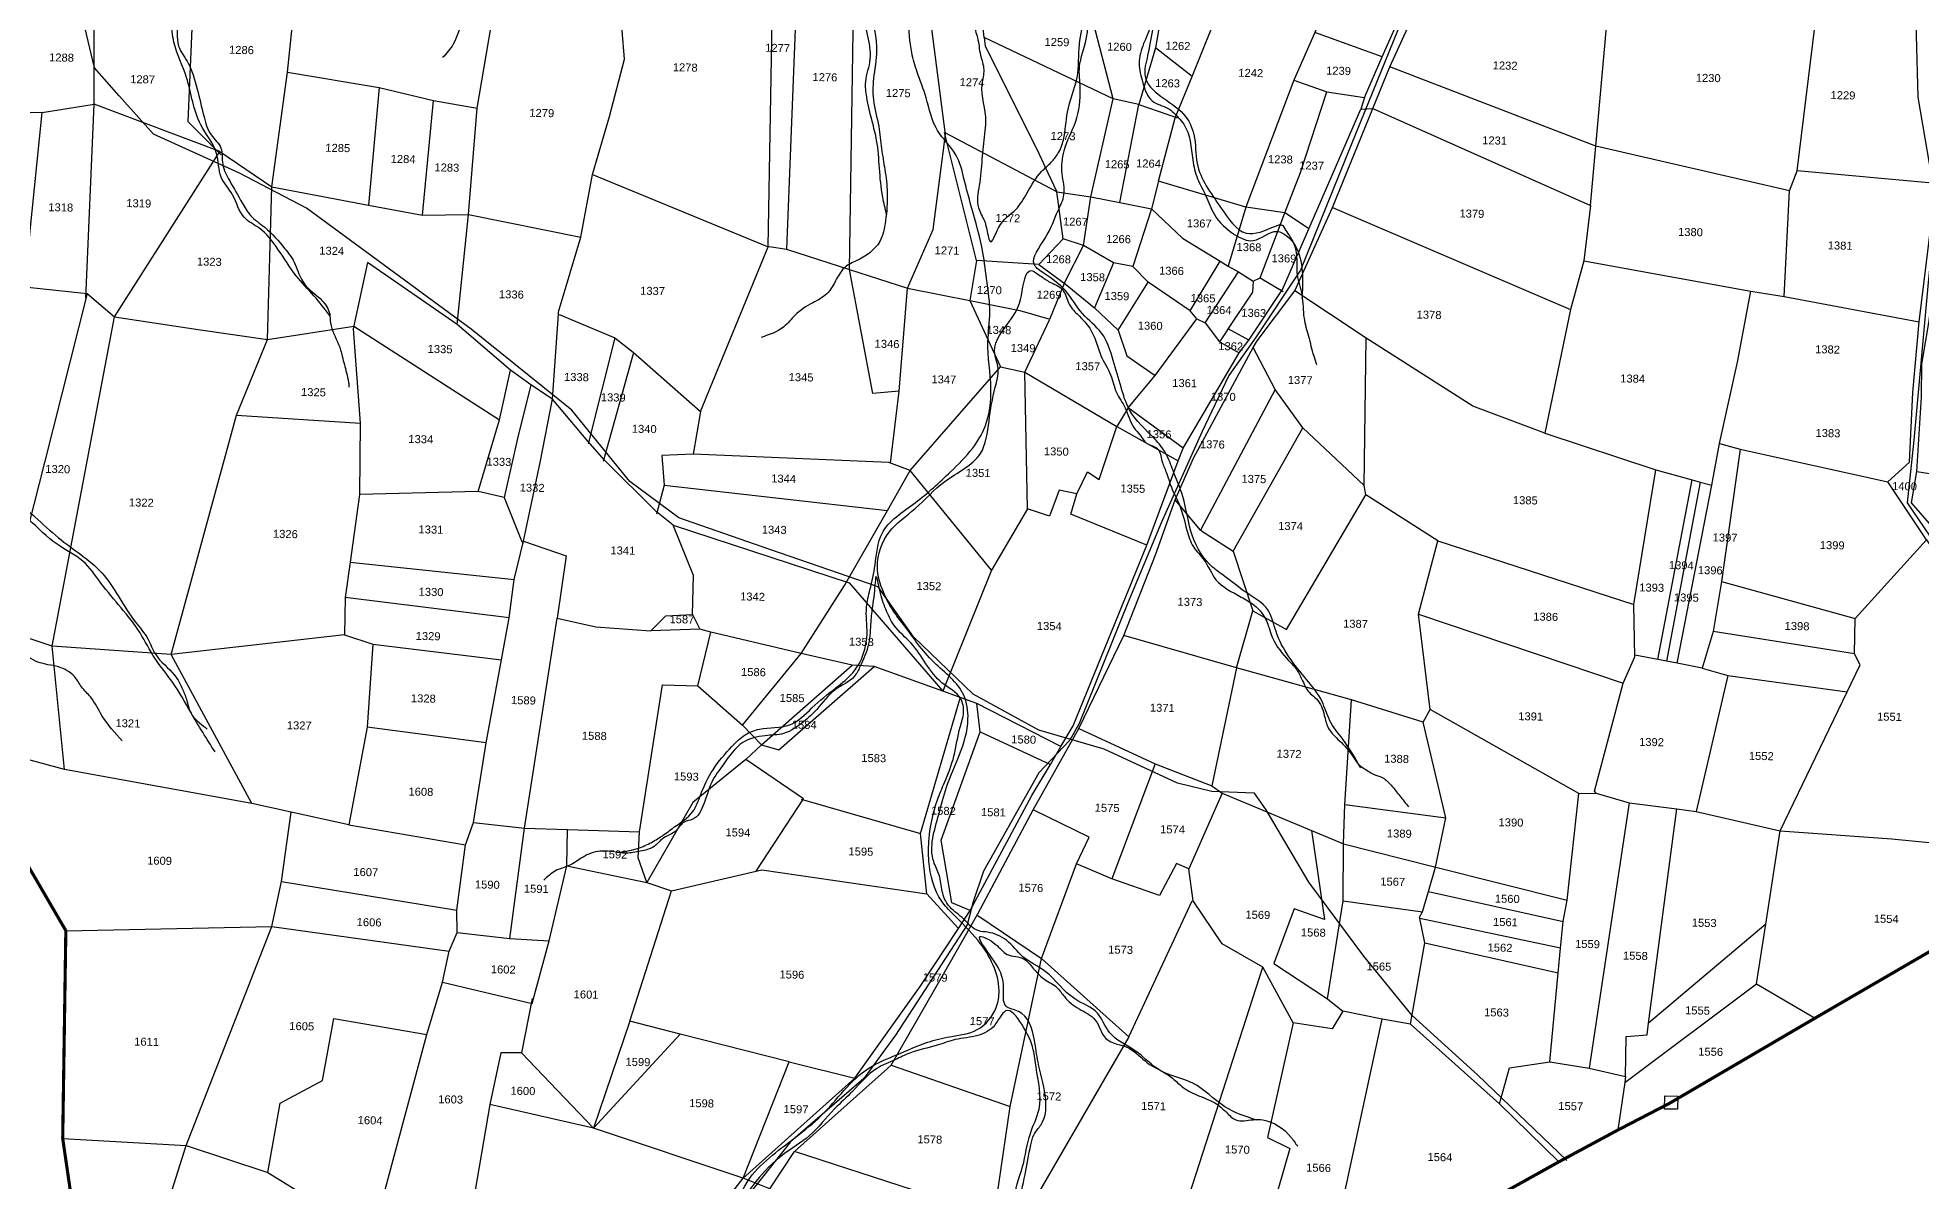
# Model space of a CAD drawing. Header units: inches. Extents: x 180371 to 213934, y 1621195 to 1632901.
# Drawn here: x 182397 to 185403, y 1622969 to 1624795 of the extents above; entities that cross this region are included whole.
import ezdxf
from ezdxf.enums import TextEntityAlignment as Align

# ---------------------------------------------------------------- set-up
doc = ezdxf.new("R2010")
doc.units = ezdxf.units.IN
doc.header["$MEASUREMENT"] = 0
for name, color, linetype in [('DIMENSION', 7, 'Continuous'), ('PLOTS', 7, 'Continuous'), ('ROAD', 1, 'Continuous'), ('STREAM', 4, 'Continuous'), ('VILLAGE BOUNDARY', 5, 'Continuous'), ('VILLAGE BOUNDRY STONES', 1, 'Continuous')]:
    doc.layers.add(name, color=color, linetype=linetype)
doc.styles.get("Standard").update_dxf_attribs({"font": 'arial.ttf'})

msp = doc.modelspace()

# ---------------------------------------------------------------- linework, layer by layer
at = {"layer": 'PLOTS'}
for points in [[(184514.5, 1624699), (184542.3, 1624764.1), (184577, 1624841.7), (184622.2, 1624968.4), (184637.4, 1625001), (184747.9, 1625150.6), (184844.6, 1625563.6)], [(183084.1, 1624512.5), (183098.4, 1624682), (183136.2, 1624904.1), (183160.8, 1625108), (183045.7, 1625368.4), (183021.5, 1625423.3), (182883.9, 1625407), (182680.3, 1625389), (182602.7, 1625369.4)], [(184747.9, 1625150.6), (184610.6, 1625176.6), (184392.4, 1625213.6), (184366.9, 1625217.9), (184347.9, 1625226.6), (184296.1, 1625238.2), (184241.5, 1625250.4), (184231.8, 1625186.8), (184226.8, 1625087.2), (184225.4, 1625060.4), (184223.6, 1625025.5), (184222.9, 1625010.4), (184216, 1624979.6), (184203.5, 1624908.5), (184198.6, 1624880.5), (184192.5, 1624846), (184180.6, 1624778.1), (184154.2, 1624687.7), (184113.2, 1624696.8), (183907.4, 1624794.8), (183904, 1624824.6), (183948.5, 1625156.3), (183952.9, 1625234.5), (184072.3, 1625217)], [(184883.8, 1623588.7), (184881.4, 1623591.6), (184927, 1623764), (184945.7, 1623806.1), (184944, 1623890), (184979.2, 1624104.7), (185037.3, 1624088.7), (185049.9, 1624085.2), (185068.6, 1624080.1), (185080.8, 1624146.8), (185109.4, 1624276.8), (185131, 1624390), (185183.9, 1624381.4), (185192.6, 1624549.9), (185204.8, 1624581.8), (185244.2, 1624903.4), (185161.9, 1624918.6), (185184.7, 1625097.8), (185215, 1625096.3), (185365, 1625088.8)], [(183227.9, 1624353.1), (183318.1, 1624315.3), (183347, 1624292.6), (183454.7, 1624197.9), (183562.8, 1624460.4), (183573.6, 1625093.2)], [(183616.6, 1625092), (183592.1, 1624456.9)], [(183692.2, 1624424.7), (183702.5, 1625081.8)], [(183757.9, 1624115.3), (183771.7, 1624230.4), (183785, 1624394.8), (183825.9, 1624488.4), (183845.6, 1624639.9), (183802.1, 1624977.8)], [(184185.7, 1624565.4), (184212.4, 1624666.3), (184239.1, 1624732.5), (184270, 1624808.9), (184307.5, 1624931.7), (184319.5, 1624970.9), (184216, 1624979.6)], [(184508.1, 1624990.8), (184503.3, 1624964.7), (184499.3, 1624943.3), (184486.2, 1624923.4), (184468.9, 1624873.9), (184435.3, 1624802.7), (184401.7, 1624726.8), (184324.8, 1624523.7), (184296.9, 1624429.8)], [(182763.3, 1624312.5), (182770.3, 1624556.4), (182795.2, 1624739.4), (182817.8, 1624953.9)], [(183282, 1624576.2), (183562.8, 1624460.4), (183564.8, 1624461.3), (183592.1, 1624456.9), (183692.2, 1624424.7), (183785, 1624394.8), (183884.7, 1624374.9), (183964, 1624359), (184012.2, 1624345.4), (184036.5, 1624405.2), (184066.1, 1624463), (184077.8, 1624540.7), (184113.2, 1624696.8), (184063.5, 1624887.9)], [(182473.8, 1624378.6), (182486.9, 1624688.4), (182486.9, 1624821.2), (182393.1, 1624850.6), (182350.7, 1624877.2), (182224.8, 1624831.2), (182208.4, 1624831.3), (182193.2, 1624831.5), (182176.9, 1624831.3), (182174.9, 1624818)], [(183565.2, 1622957.2), (183604.8, 1623016.4), (183753, 1623149.1), (183758.9, 1623154.4), (183842.9, 1623300.9), (183897.4, 1623395.9), (183985.6, 1623562.1), (184058.4, 1623691.8), (184130.4, 1623840.2), (184180.9, 1623968.8), (184212.4, 1624056.6), (184241.3, 1624123.2), (184336.9, 1624299.8), (184342.8, 1624310.7), (184403.3, 1624390.6), (184463.2, 1624523.4), (184527.8, 1624681.7), (184554.7, 1624747.8), (184615.2, 1624880.8)], [(182946.6, 1622938.1), (183017.9, 1623203.2), (183043, 1623286.9), (183053.3, 1623336.3), (183066, 1623366), (183065.7, 1623401.6), (183079.3, 1623505.9), (183092.1, 1623541.8), (183112.3, 1623669), (183136.9, 1623801.2), (183149.4, 1623868.4), (183157, 1623929.4), (183171.9, 1623990.8), (183198.5, 1624116.3), (183218.2, 1624217.7), (183227.9, 1624353.1), (183228.2, 1624357.1), (183263.5, 1624475.9), (183282, 1624576.2), (183309.4, 1624668.7), (183333.1, 1624760.4), (183325.8, 1624851.8)], [(182642.9, 1624809.3), (182636.6, 1624660.9), (182689.6, 1624607.6)], [(183907.4, 1624794.8), (183908.9, 1624780.8), (183991.8, 1624615.5), (184009, 1624578.6), (184023.2, 1624548.6), (184077.8, 1624540.7), (184123.6, 1624531.4), (184174.4, 1624521.2), (184224, 1624474.5), (184284.2, 1624437.6), (184296.9, 1624429.8), (184313.4, 1624420.5), (184336.6, 1624405.6), (184347.9, 1624411.1), (184387.4, 1624514.8), (184412, 1624579.4), (184454.2, 1624708.3), (184514.5, 1624699), (184508.3, 1624680.3), (184527.8, 1624681.7), (184874.8, 1624526.7), (184883.3, 1624621.1), (184900.4, 1624811.2)], [(184542.3, 1624764.1), (184435.3, 1624802.7)], [(184239.1, 1624732.5), (184180.6, 1624778.1)], [(182795.2, 1624739.4), (182941.9, 1624715.2), (183028.5, 1624694), (183098.4, 1624682)], [(185192.6, 1624549.9), (184883.3, 1624621.1), (184554.7, 1624747.8)], [(182941.9, 1624715.2), (182924.6, 1624527.3)], [(184401.7, 1624726.8), (184454.2, 1624708.3)], [(182375.9, 1624396.8), (182404.1, 1624674.9), (182362.2, 1624674.4)], [(182404.1, 1624674.9), (182486.9, 1624688.4)], [(182419.9, 1623823.1), (182519.6, 1624349.1), (182687.7, 1624612.9), (182486.9, 1624688.4)], [(183010.8, 1624511), (183028.5, 1624694)], [(183701, 1623133.9), (183805.1, 1623280), (183866.1, 1623372.6), (183884.9, 1623401.2), (183983.6, 1623585), (184013, 1623634.6), (184029.9, 1623663.1), (184049.6, 1623696.2), (184167, 1623984.4), (184217.2, 1624118.8), (184224.9, 1624139.4), (184314.2, 1624291.5), (184329.9, 1624311.5), (184383.6, 1624392.8), (184508.3, 1624680.3)], [(184123.6, 1624531.4), (184154.2, 1624687.7), (184215.8, 1624666.8)], [(184137, 1624203.8), (184180.2, 1624255.1), (184246.9, 1624345.6), (184236, 1624358.4), (184169.3, 1624404.4), (184144.4, 1624429.3), (184114, 1624435), (184066.1, 1624463), (184033.3, 1624473.4), (184023.2, 1624548.6), (183844.2, 1624643)], [(184033.3, 1624473.4), (183994.5, 1624432.7), (183895.2, 1624438.7), (183844.2, 1624643)], [(182687.7, 1624612.9), (182770.3, 1624556.4), (182924.6, 1624527.3), (183010.8, 1624511), (183084.1, 1624512.5), (183263.5, 1624475.9)], [(184425, 1624489.9), (184387.4, 1624514.8), (184324.8, 1624523.7), (184185.7, 1624565.4), (184174.4, 1624521.2)], [(185387.5, 1624051.9), (185395.6, 1624101.8), (185403.5, 1624221.2), (185403.8, 1624273.1), (185415.3, 1624342.5), (185424.4, 1624416.1), (185433.3, 1624561.2), (185426.9, 1624561.8), (185204.8, 1624582.2)], [(185411.1, 1623993), (185349.6, 1624085.6), (185384.2, 1624117), (185389.5, 1624228.4), (185399.5, 1624341.1), (185426.9, 1624561.8)], [(184874.8, 1624526.7), (184864.2, 1624438.5), (184843.2, 1624360.8), (184802.3, 1624163.3), (184687.2, 1624206.4), (184517, 1624315), (184403.3, 1624390.6)], [(183066, 1624336.8), (183084.1, 1624512.5)], [(184174.4, 1624521.2), (184144.4, 1624429.3)], [(184463.2, 1624523.4), (184843.2, 1624360.8)], [(182375.9, 1624396.8), (182475.7, 1624386.3), (182519.6, 1624349.1), (182653.1, 1624328.8), (182763.3, 1624312.5), (182901.2, 1624334.1), (183134, 1624184.5), (183151.1, 1624263.8), (183066, 1624336.8), (182923.2, 1624435.8), (182900.3, 1624329.5), (182911.3, 1624179.2), (182910.5, 1624065.2), (182895.5, 1623957.2), (182887.7, 1623900.8), (182886.4, 1623841.1), (182609.6, 1623810.2), (182419.9, 1623823.1), (182345.1, 1623848.3), (182285.7, 1623876.1), (182257.4, 1623886.6), (181991.6, 1623993.3)], [(183895.2, 1624438.7), (183884.7, 1624374.9), (183933.2, 1624269.1)], [(184114, 1624435), (184083.2, 1624363.4)], [(184236, 1624358.4), (184284.2, 1624437.6)], [(184864.2, 1624438.5), (185131, 1624390)], [(183771.7, 1624230.4), (183729.5, 1624226.7), (183692.2, 1624424.7)], [(183994.5, 1624432.7), (184036.5, 1624401.6), (184083.2, 1624363.4), (184121.1, 1624327.8), (184134.9, 1624286.4), (184180.2, 1624255.1)], [(184121.1, 1624327.8), (184169.3, 1624404.4)], [(184260.1, 1624339.1), (184313.4, 1624420.5)], [(184336.6, 1624405.6), (184335.7, 1624388.2), (184295.9, 1624328.5)], [(184347.9, 1624411.1), (184384.3, 1624389.5)], [(182475.7, 1624386.3), (182407.5, 1624116.5), (182340.3, 1623850.5)], [(185183.9, 1624381.4), (185399.5, 1624341.1)], [(183976.5, 1624042.4), (183972, 1624260.5), (184011.7, 1624344.1)], [(184246.9, 1624345.6), (184260.1, 1624339.1), (184282.9, 1624308.9), (184314.2, 1624291.5)], [(183318.1, 1624315.3), (183275.5, 1624146)], [(184329.9, 1624311.5), (184296.6, 1624329.5), (184282.9, 1624308.9)], [(184600.5, 1623874.2), (184631.4, 1623991.6), (184516.4, 1624064.9), (184513.9, 1624079.8), (184517, 1624315)], [(182738.8, 1623572.1), (182609.6, 1623810.2), (182714.1, 1624191.8), (182763.3, 1624312.5)], [(183299.8, 1624118.5), (183347.6, 1624290.4)], [(184513.9, 1624079.8), (184415.9, 1624171.5), (184371.9, 1624232.9), (184336.9, 1624299.8)], [(183441.8, 1623873.7), (183443.2, 1623936), (183411.2, 1624016.6), (183384.4, 1624037.6), (183302, 1624119.8), (183274.8, 1624150.2), (183218.2, 1624217.7), (183183.9, 1624240.2), (183151.1, 1624263.8)], [(183521.4, 1623697.1), (183615.4, 1623811.4), (183684.6, 1623919.9), (183752.9, 1624039.9), (183789.3, 1624103.7), (183933.2, 1624269.1), (183972, 1624260.5), (184119, 1624173.7), (184217.2, 1624118.8)], [(183183.9, 1624240.2), (183162.3, 1624154.9), (183141.3, 1624060.8), (183100, 1624069.9), (182910.5, 1624065.2)], [(184371.9, 1624232.9), (184252.4, 1624008.5), (184212.4, 1624056.6)], [(183454.7, 1624197.9), (183443, 1624129.5), (183392.7, 1624127.6), (183396.4, 1624080.1), (183384.5, 1624034.1)], [(184224.9, 1624139.4), (184137, 1624203.8), (184119, 1624173.7)], [(182714.1, 1624191.8), (182911.3, 1624179.2)], [(183100, 1624069.9), (183134, 1624184.5)], [(184055.2, 1624066.2), (184072.1, 1624101.3), (184090.7, 1624089.3), (184119, 1624173.7)], [(184304.7, 1623975), (184415.9, 1624171.5)], [(184802.3, 1624163.3), (184979.2, 1624104.7)], [(185114, 1624137.9), (185083.9, 1623926.3), (185071, 1623846.5), (185053.2, 1623788), (185013.4, 1623795.9), (184996.4, 1623799.2), (184982.4, 1623801.9), (184945.6, 1623809.1)], [(185080.8, 1624146.8), (185114, 1624137.9), (185349.6, 1624085.6)], [(183789.3, 1624103.7), (183755, 1624116.3), (183443, 1624129.5)], [(183919.2, 1623944.6), (183789.3, 1624103.7)], [(183396.4, 1624080.1), (183752.9, 1624039.9)], [(184982.4, 1623801.9), (185037.3, 1624088.7)], [(185049.9, 1624085.2), (184996.4, 1623799.2)], [(185013.4, 1623795.9), (185068.6, 1624080.1)], [(185395.6, 1624101.8), (185890.6, 1624024.2), (185934.1, 1624024.2)], [(183141.3, 1624060.8), (183168.1, 1623994.1)], [(184167, 1623984.4), (184045.9, 1624034), (184055.2, 1624066.2), (184026.9, 1624072.2), (184011.5, 1624030.7), (183976.5, 1624042.4), (183919.2, 1623944.6), (183841.2, 1623751.3)], [(184310.2, 1623788.4), (184336.3, 1623879.9), (184389.8, 1623849.8), (184516.4, 1624064.9)], [(185988.8, 1623730.6), (185932.8, 1623735.6), (185863.7, 1623741.7), (185434.3, 1623754.7), (185433.1, 1623860.7), (185432.5, 1623916.8), (185422.5, 1623975.8), (185430.2, 1624002.4), (185387.5, 1624051.9)], [(183411.2, 1624016.6), (183691.9, 1623924.4), (183841.2, 1623751.3)], [(183168.1, 1623994.1), (183171, 1623987)], [(183171.9, 1623990.8), (183240.1, 1623967.4), (183226.1, 1623867.8), (183287.6, 1623854.1), (183375.1, 1623847.5)], [(184252.4, 1624008.5), (184304.7, 1623975), (184336.3, 1623879.9)], [(184631.4, 1623991.6), (184944, 1623890)], [(185140, 1623284.2), (185154.6, 1623379.7), (185177.6, 1623528.3), (185284.5, 1623750.1), (185305.3, 1623793.3), (185296.5, 1623811), (185297.6, 1623867.5), (185411.1, 1623993), (185422.5, 1623975.8), (185871.2, 1623931.7), (185880.8, 1623948.2), (185976, 1623908), (186058, 1623910.2), (186063.6, 1623820.8), (186182, 1623817.1)], [(182895.5, 1623957.2), (183157, 1623929.4)], [(185083.9, 1623926.3), (185297.6, 1623867.5)], [(183149.4, 1623868.4), (182887.7, 1623900.8)], [(183092.1, 1623541.8), (183173.8, 1623532.7), (183242.6, 1623530.4), (183357.5, 1623526.7), (183394, 1623761.7), (183450.6, 1623760), (183470.9, 1623845.8), (183453.7, 1623850.4), (183375.1, 1623847.5), (183399.1, 1623871.7), (183441.8, 1623873.7), (183453.7, 1623850.4)], [(183150.2, 1623356.6), (183173.8, 1623532.7), (183226.1, 1623867.8)], [(184627.8, 1623470.7), (184644.2, 1623549), (184607.8, 1623702.1), (184619, 1623722.2), (184600.5, 1623874.2)], [(184600.5, 1623874.2), (184927, 1623764)], [(182886.4, 1623841.1), (182931.8, 1623826.5), (182922.4, 1623694.2), (182893.2, 1623538.2), (182801.4, 1623558.1)], [(184029.9, 1623663.1), (183895.6, 1623731.6), (183841.2, 1623751.3), (183731.9, 1623790.9), (183696.8, 1623793), (183615.4, 1623811.4), (183470.9, 1623845.8)], [(184607.8, 1623702.1), (184493.7, 1623737.4), (184310.2, 1623788.4), (184130.4, 1623840.2)], [(185296.5, 1623811), (185071, 1623846.5)], [(182439.5, 1623626.6), (182419.9, 1623823.1)], [(182931.8, 1623826.5), (183136.9, 1623801.2)], [(183450.6, 1623760), (183521.4, 1623697.1), (183552.2, 1623665.8), (183579.6, 1623657.5), (183731.9, 1623790.9)], [(183543.4, 1623464.2), (183619, 1623579.3), (183526.9, 1623642.1), (183552.2, 1623665.8), (183696.8, 1623793)], [(184310.2, 1623788.4), (184270.7, 1623600.5)], [(185094.3, 1623776.3), (185043.5, 1623559.5)], [(185053.2, 1623788), (185094.3, 1623776.3), (185284.5, 1623750.1)], [(183815.7, 1623427.9), (183805.7, 1623524.1), (183869, 1623740)], [(183884.9, 1623401.2), (183855.8, 1623413.6), (183838.5, 1623513.7), (183901, 1623686.6), (183895.6, 1623731.6)], [(184480.7, 1623507.7), (184482.8, 1623570.7), (184493.7, 1623737.4)], [(184856.3, 1623587.8), (184619, 1623722.2)], [(182630.7, 1622521.6), (182669.4, 1622570.6), (182738.5, 1622668.3), (182742.4, 1622768.1), (182568.7, 1622820.1), (182579.8, 1622855.9), (182633.8, 1623026), (182770.4, 1623376), (182785.9, 1623447.4), (182801.4, 1623558.1), (182738.8, 1623572.1), (182439.5, 1623626.6), (182207.5, 1623689.3)], [(183112.3, 1623669), (182922.4, 1623694.2)], [(183901, 1623686.6), (184013, 1623634.6)], [(184058.4, 1623691.8), (184180.4, 1623635.2), (184270.7, 1623600.5), (184287.2, 1623588.4), (184429.5, 1623529), (184480.7, 1623507.7), (184626.1, 1623471.1), (184838, 1623417.7), (184856.3, 1623587.8), (184883.8, 1623588.7), (184936.6, 1623573.4), (185012.6, 1623563.6), (185043.5, 1623559.5), (185177.6, 1623528.3), (185356.2, 1623515.5), (185496.5, 1623501.9), (185531, 1623402.4)], [(183526.9, 1623642.1), (183442.3, 1623573.9), (183369.1, 1623446.2), (183408.2, 1623432.7)], [(184180.4, 1623635.2), (184111.2, 1623452.1)], [(183615.2, 1623579.1), (183805.7, 1623524.1)], [(184824.7, 1623000.2), (184729.8, 1623092.7), (184587.9, 1623219.8), (184542.3, 1623227.6), (184480, 1623240.8), (184462.7, 1623212.4), (184400.3, 1623222), (184352.2, 1623310.7), (184287.2, 1623348.2), (184240.7, 1623416.9), (184234.2, 1623467.8), (184214.3, 1623476.4), (184187.3, 1623425), (184111.2, 1623452.1), (184054.8, 1623475.9), (184074.8, 1623518.5), (183985.6, 1623562.1)], [(184287.2, 1623588.4), (184234.2, 1623467.8)], [(184482.8, 1623570.7), (184644.2, 1623549)], [(184936.6, 1623573.4), (184873.1, 1623149.7)], [(184930.8, 1623136.6), (184931.8, 1623200.4), (184965.4, 1623202.9), (184967.4, 1623221.6), (185012.6, 1623563.6)], [(182893.2, 1623538.2), (183079.3, 1623505.9)], [(183066, 1623366), (183150.2, 1623356.6), (183213.3, 1623353.1), (183241.4, 1623472.5), (183242.6, 1623530.4)], [(183369.1, 1623446.2), (183355.3, 1623485.2), (183357.5, 1623526.7)], [(184429.5, 1623529), (184450.4, 1623387.1), (184402.3, 1623404.2), (184369.4, 1623316.9), (184455.2, 1623260.3), (184480, 1623240.8)], [(184455.2, 1623260.3), (184480.1, 1623416.8), (184480.7, 1623507.7)], [(183241.4, 1623472.5), (183369.1, 1623446.2)], [(183510.1, 1622610.3), (183645.5, 1622563.9), (183696, 1622548.2), (183709.6, 1622388.9), (183790.3, 1622549.9), (183891.2, 1622774.3), (183922.9, 1622909.6), (183948.9, 1623088.2), (183998.7, 1623324.6), (184054.8, 1623475.9)], [(182785.9, 1623447.4), (183065.7, 1623401.6)], [(183341.8, 1623224.6), (183408.2, 1623432.7), (183543.4, 1623464.2), (183552.4, 1623466.3), (183815.7, 1623427.9), (183866.1, 1623372.6)], [(184587.9, 1623219.8), (184610.6, 1623349.5), (184602.4, 1623388.7), (184601.9, 1623390.7), (184607, 1623399.3), (184616.4, 1623431.6), (184627.8, 1623470.7)], [(183897.3, 1623393.1), (183998.7, 1623324.6), (184138, 1623199.4), (184239.5, 1623417)], [(184480.1, 1623416.8), (184607, 1623399.3)], [(184616.4, 1623431.6), (184831.4, 1623384)], [(184810.3, 1623160), (184823.6, 1623301.6), (184827.3, 1623341.1), (184831.4, 1623384), (184838, 1623417.7)], [(184827.3, 1623341.1), (184602.4, 1623388.7)], [(182441.7, 1623369.1), (182770.4, 1623376), (183053.3, 1623336.3)], [(183043, 1623286.9), (183186, 1623253), (183213.3, 1623353.1)], [(185154.6, 1623379.7), (184967.4, 1623221.6)], [(184610.6, 1623349.5), (184823.6, 1623301.6)], [(184187.1, 1622799.3), (184352.2, 1623310.7)], [(184929.7, 1623126.9), (185140, 1623284.2), (185233.5, 1623229.6)], [(183186.2, 1623261.1), (183168.7, 1623174.1)], [(182764.2, 1622983.3), (182784, 1623094), (182851.1, 1623130.2), (182869.2, 1623228.9), (183017.9, 1623203.2)], [(183596.1, 1623160), (183422.3, 1623204.1), (183341.8, 1623224.6), (183283.9, 1623054.1), (183168.7, 1623174.1), (183135.8, 1623173.9), (183118.4, 1623091.5)], [(183283.9, 1623054.1), (183422.3, 1623204.1)], [(184400.3, 1623222), (184359.3, 1623038.9), (184395.2, 1623021.2), (184316.6, 1622748.1), (184304.1, 1622693.8), (184355.1, 1622664.7)], [(184445.5, 1622779.2), (184542.3, 1623227.6)], [(184138, 1623199.4), (183957.5, 1622887.5)], [(183125.9, 1622455.6), (183354.4, 1622760.5), (183398, 1622813.4), (183522.7, 1622973.9), (183596.1, 1623160), (183701, 1623133.9), (183522.7, 1622973.9)], [(183758.9, 1623154.4), (183948.9, 1623088.2)], [(184729.8, 1623092.7), (184745.7, 1623150.1), (184810.3, 1623160), (184873.1, 1623149.7), (184930.8, 1623136.6), (184929.7, 1623126.9), (184918.9, 1623051)], [(183565.2, 1622957.2), (183522.7, 1622973.9), (183283.9, 1623054.1), (183118.4, 1623091.5), (183091.4, 1622933.3), (183028.4, 1622676.5), (182888.1, 1622716.8)], [(182436.7, 1623037.5), (182633.8, 1623026), (182764.2, 1622983.3), (182839.3, 1622937), (182885.3, 1622903.6), (182930.3, 1622880.9)], [(184445.5, 1622779.2), (184361.4, 1622757.1), (184315.7, 1622745.1), (184187.1, 1622799.3), (183962.8, 1622889.4), (183922.9, 1622909.6), (183862.1, 1622931), (183794.3, 1622954.8), (183604.8, 1623016.4)]]:
    msp.add_lwpolyline(points, dxfattribs=at)
at = {"layer": 'ROAD'}
for p, q in [((184694.9, 1623139), (184590.5, 1623233.7)), ((184837.5, 1623002.4), (184694.9, 1623139))]:
    msp.add_line(p, q, dxfattribs=at)
for points in [[(185534.8, 1623404.9), (185436.2, 1623699.3), (185418.7, 1623921.2), (185417.1, 1623998.8), (185381.1, 1624052), (185391.8, 1624152.1), (185414.5, 1624403.6), (185427.2, 1624528.3), (185398.2, 1624699.8), (185392.6, 1624898.2), (185375.8, 1625043.4), (185344.9, 1625110.1), (185345.4, 1625179.9), (185306.3, 1625298.2), (185256.1, 1625388.2), (185147.3, 1625576.8), (185101, 1625785.5), (185051.8, 1625928), (185009.5, 1626006.7), (184980.5, 1626171.1)], [(184855.8, 1625544.6), (184783.7, 1625255.3), (184752.8, 1625143.4), (184639.9, 1624985.2), (184493.9, 1624626.3), (184412.3, 1624423.2), (184341.5, 1624317.2), (184297.6, 1624255.3), (184254.7, 1624164.7), (184190.2, 1624021.4), (184136.5, 1623892.6), (184058.8, 1623700), (184044.2, 1623673.3), (183994.4, 1623620.9), (183906.3, 1623464.1), (183889.9, 1623415.2), (183880.4, 1623378.3), (183766, 1623202.3), (183715.4, 1623133.2), (183598.1, 1623031.8), (183531.1, 1622947.2)], [(184590.5, 1623233.7), (184513.1, 1623328.4), (184425.3, 1623446.4), (184357.2, 1623562.2), (184338.9, 1623588.4), (184270.6, 1623591.1), (184215.9, 1623604.3), (184099.1, 1623658.8), (183994.4, 1623689.4), (183889.6, 1623746.4), (183794.5, 1623838), (183738.4, 1623917.7), (183565.4, 1623977.5), (183419.9, 1624028.2), (183341.8, 1624086.1), (183249.5, 1624199.7), (183088.5, 1624329.2), (182825.8, 1624522.2), (182718.6, 1624578), (182581.5, 1624640.6), (182526.8, 1624701.7), (182487.6, 1624746.4), (182469.7, 1624820.5), (182461.1, 1624856.4)]]:
    msp.add_lwpolyline(points, dxfattribs=at)
at = {"layer": 'STREAM'}
for points in [[(185955.1, 1624057.8), (185954, 1624088), (185933.6, 1624127.5), (185915.2, 1624170.7), (185890.2, 1624204.6), (185868.2, 1624258), (185855.4, 1624283.9), (185846.6, 1624335), (185832, 1624378.1), (185814.4, 1624443.1), (185811.2, 1624491.4), (185795.5, 1624535.9), (185792, 1624574.8), (185772.9, 1624613.7), (185758, 1624660.3), (185739.2, 1624697.6), (185724, 1624741), (185705.8, 1624780.7), (185703.8, 1624827.5), (185707.4, 1624857.4), (185710.3, 1624896.3), (185740.6, 1624952.7), (185751.8, 1624978.2), (185754.5, 1625007.2), (185762.8, 1625034.7), (185759.7, 1625096.9), (185757.7, 1625125.6), (185747.3, 1625163.5), (185752.3, 1625196.6), (185744.5, 1625235.7), (185749.4, 1625268.6), (185748.2, 1625282.8), (185733.1, 1625290.4), (185736.8, 1625312.9), (185737.8, 1625351.2), (185737.1, 1625369.7), (185739.7, 1625381.4), (185737, 1625393), (185704.5, 1625417.1), (185681.3, 1625428.1), (185665.5, 1625440.2), (185663.2, 1625461.9), (185670.7, 1625500.4), (185684.6, 1625540.2), (185691.7, 1625571.7), (185699.9, 1625590.3), (185712.5, 1625605.3), (185735.8, 1625616.6), (185740.3, 1625628.3), (185727.9, 1625639.5), (185715.7, 1625658.7), (185723.9, 1625707.6), (185725.4, 1625742.9), (185727.3, 1625782.2), (185736.3, 1625806.1), (185741.1, 1625829.3), (185742.1, 1625853.7), (185741.3, 1625883.7), (185748.9, 1625937.7), (185747.4, 1625993), (185743.1, 1626036), (185734.3, 1626067.9), (185677, 1626091.3), (185635.4, 1626102.6), (185603.7, 1626114), (185568.6, 1626118.2), (185543.3, 1626127), (185521.4, 1626136.8), (185516, 1626162.1), (185563.9, 1626190.8), (185610.8, 1626205.1), (185648.6, 1626229.3), (185685.5, 1626259.2), (185737.4, 1626313.8), (185776.9, 1626377.8), (185798.8, 1626422), (185836.6, 1626486.2), (185850.4, 1626513), (185849.4, 1626548.6), (185849.1, 1626572.6), (185868.2, 1626609.1), (185898.6, 1626644.3), (185909, 1626693.5), (185924.8, 1626729.6), (185931.8, 1626760.4), (185951.2, 1626802.7), (185967, 1626844.5), (185975.8, 1626876.5), (185984.1, 1626925.6), (185988.3, 1626969.1), (185981.3, 1626981.7), (185948.3, 1626985.3), (185941.2, 1626997), (185953.1, 1627056), (185960, 1627121.7), (185964.7, 1627164.1), (185973.2, 1627202.1), (185978.5, 1627230.8), (185984.3, 1627327.1), (185989.2, 1627378.5), (185995.2, 1627420), (185996.2, 1627451.3), (185990.2, 1627494.7), (185980.5, 1627589.6), (185980.2, 1627642.4), (185991.2, 1627674.3), (186008.8, 1627717.7), (186051.6, 1627819.7), (186065.3, 1627859.3), (186072.6, 1627900.8), (186090.5, 1627980), (186117.8, 1628055.4), (186130.7, 1628101.5), (186161.4, 1628173.2), (186188.2, 1628227.2), (186217.6, 1628277.2), (186242.3, 1628292.6), (186253, 1628330.6), (186265.9, 1628355.7), (186291, 1628386.7), (186335.9, 1628400.4), (186370.6, 1628414.3), (186406.2, 1628438.1), (186428.5, 1628456.5), (186460, 1628461.9), (186496.2, 1628469.8), (186524.3, 1628503.5), (186567, 1628513.8), (186647.1, 1628509.3), (186699.6, 1628515.2), (186741.2, 1628538.4), (186802, 1628526), (186837.3, 1628512.4), (186861.7, 1628526.5), (186877, 1628566.1), (186879.4, 1628619.3), (186872.7, 1628672.9), (186867.5, 1628689.5), (186810.8, 1628707.1), (186763.2, 1628729.3), (186687.5, 1628758.3), (186630.2, 1628776.6), (186565.5, 1628805.3), (186499.3, 1628826.5), (186441.4, 1628851.7), (186360.9, 1628875.3), (186295.9, 1628867.5), (186202, 1628855.1), (186135.8, 1628834.5), (186092.7, 1628784.3), (186044.1, 1628714), (186017.4, 1628648.6), (185952.4, 1628557.2), (185899.7, 1628463.4), (185874.7, 1628415.8), (185860.2, 1628384.3), (185826.8, 1628327.9), (185781.9, 1628245.7), (185761.4, 1628183.6), (185759.9, 1628106.7), (185759.8, 1628048.8), (185745.8, 1627950.1), (185745, 1627911.7), (185734.3, 1627869.1), (185727, 1627831.9), (185714.9, 1627777.1), (185696.6, 1627743.4), (185631.9, 1627693.2), (185582.3, 1627661.1), (185560.2, 1627622.3), (185514.7, 1627582), (185472.7, 1627544.3), (185420.2, 1627500), (185358.3, 1627462.7), (185322.1, 1627442.1), (185293.4, 1627383.6), (185265.5, 1627328.5), (185232.8, 1627276.2), (185214.2, 1627247.3), (185162.1, 1627222.3), (185112.4, 1627180.6), (185070.6, 1627152.6), (185026.5, 1627114.3), (184968.6, 1627073.5), (184927.4, 1627044.1), (184915.1, 1627017.2), (184879.2, 1626975.3), (184850, 1626928.4), (184820.8, 1626877.1), (184805.8, 1626814.2), (184791.9, 1626737.4), (184769.5, 1626649.2), (184747.5, 1626581.6), (184733.1, 1626550.3), (184713.1, 1626510.1), (184695.2, 1626475.4), (184655.3, 1626413.9), (184621.6, 1626378.9), (184596.1, 1626340.9), (184545.9, 1626304.1), (184512.4, 1626282), (184477.9, 1626278.6), (184428.5, 1626316.7), (184384.7, 1626316.1), (184308.9, 1626273.6), (184292.7, 1626219.6), (184240.9, 1626177.7), (184204.4, 1626142.6), (184166.1, 1626119.3), (184118, 1626083.2), (184089.8, 1626048.7), (184060.9, 1626016.9), (184040.4, 1625987.1), (184027.8, 1625976.4), (184026.3, 1625937.2), (184019.6, 1625910.5), (184006.1, 1625887.4), (183959.4, 1625824.1), (183925.3, 1625805.5), (183905, 1625750.9), (183889.3, 1625688.7), (183883.4, 1625633.8), (183876.3, 1625588.5), (183893.8, 1625570.3), (183894, 1625510.2), (183876.8, 1625475.5), (183890.5, 1625437.4), (183914.2, 1625419.1), (183943.9, 1625388.9), (184003.8, 1625325.6), (184032.6, 1625285.1), (184045.1, 1625256.7), (184050.7, 1625225), (184055.5, 1625190.5), (184101, 1625162.8), (184124.4, 1625163), (184161.8, 1625135.2), (184171.3, 1625093.7), (184178.3, 1625035.2), (184178.4, 1625003.5), (184174.5, 1624978.9), (184172.5, 1624948), (184169.2, 1624923.3), (184191.2, 1624884.1), (184183.3, 1624835.4), (184168.2, 1624766.3), (184164.1, 1624732.7), (184225.5, 1624672.4), (184242, 1624639.7), (184247.3, 1624594), (184285.1, 1624523.1), (184325.6, 1624482.5), (184372.6, 1624493.9), (184381.6, 1624495.8), (184389, 1624486.7), (184399.6, 1624470), (184406, 1624444.4), (184406.8, 1624416.2), (184414.4, 1624383.8), (184417.8, 1624346.6), (184424.8, 1624318.3), (184433.2, 1624286.5), (184437.7, 1624272.6)], [(183954.3, 1625925), (183941.9, 1625899.6), (183930.4, 1625884.2), (183889.4, 1625882.8), (183863.5, 1625884.2), (183824.1, 1625853.3), (183761.7, 1625818.7), (183725.1, 1625797.5), (183700.1, 1625775.3), (183635.7, 1625744.9), (183605.7, 1625716.5), (183586.4, 1625687), (183595.9, 1625671.6), (183600.8, 1625647.9), (183605.5, 1625626.7), (183595.2, 1625586.2), (183592.7, 1625573.1), (183608.5, 1625554.4), (183629, 1625530.5), (183630.1, 1625490.4), (183635.5, 1625452.3), (183637.9, 1625432.7), (183638.7, 1625391.4), (183639.4, 1625354.8), (183636.8, 1625337.2), (183638.8, 1625313.7), (183643.7, 1625290.7), (183642.3, 1625261.2), (183645.7, 1625239.1), (183654.3, 1625218.2), (183701.7, 1625196.3), (183729, 1625180.1), (183754.6, 1625156.6), (183765.6, 1625130.3), (183765.7, 1625109.4), (183766.4, 1625089.5), (183771.6, 1625055.9), (183780, 1625015.3), (183783.3, 1625000.9), (183790.8, 1624991), (183795, 1624981.9), (183794.1, 1624962.3), (183797.1, 1624952.3), (183814.3, 1624946.5), (183825.4, 1624939.8), (183856.2, 1624895.7), (183864.5, 1624876.5), (183872.3, 1624862.7), (183874.2, 1624843.8), (183880.8, 1624839), (183889.7, 1624817.8), (183896.7, 1624794.2), (183901.5, 1624766.8), (183906.7, 1624743.2), (183903.7, 1624720.3), (183909.5, 1624660.5), (183907.7, 1624640.8), (183903.8, 1624600.6), (183899.4, 1624558.6), (183898.2, 1624522.8), (183907.7, 1624502), (183913.5, 1624478.6), (183916.9, 1624469.1), (183930.3, 1624490.8), (183957.8, 1624520.3), (183975.8, 1624546.8), (183999.3, 1624581.2), (184014.4, 1624595.7), (184025, 1624609.4), (184033.9, 1624631.1), (184040.2, 1624675.8), (184055.6, 1624730.8), (184059.4, 1624784), (184071, 1624829.9), (184101.9, 1624870.1), (184131.1, 1624884.2), (184151.5, 1624912.1), (184162.1, 1624925.3), (184168.1, 1624954.7), (184169.3, 1625037.8), (184161, 1625115.9), (184145.8, 1625141.3), (184116.5, 1625154.8), (184070.7, 1625155.2), (184049.9, 1625164.7), (184039.8, 1625222.9), (184016, 1625288.7), (183984.8, 1625318.4), (183964.4, 1625349.7), (183942, 1625376.1), (183916.5, 1625399), (183907.4, 1625416.9), (183902.7, 1625429.6)], [(183751.6, 1624512.5), (183745.4, 1624540.1), (183740.2, 1624586.2), (183735.7, 1624630.6), (183728.5, 1624661.2), (183719.9, 1624699.9), (183718.3, 1624724.2), (183725.6, 1624760.1), (183715.2, 1624839.2), (183724.9, 1624899.4), (183717.2, 1624939), (183712.9, 1624987.7), (183707.5, 1625012.1), (183716.7, 1625050), (183758.5, 1625065.6), (183761.8, 1625067.5), (183764.1, 1625086.2), (183757.1, 1625129), (183736.7, 1625164.2), (183714.2, 1625186.3), (183675.1, 1625201.5), (183653.5, 1625208.5), (183635.1, 1625241.7), (183636, 1625283.7), (183629, 1625328.5), (183631.1, 1625367.9), (183622.8, 1625448.6), (183622.3, 1625488.7), (183618.6, 1625534.7), (183598, 1625555.5), (183586.4, 1625566.2), (183595.2, 1625611.3), (183588.2, 1625660.7), (183581.4, 1625681.2), (183570.4, 1625653.2), (183554.2, 1625631.2), (183538, 1625611.2), (183509.3, 1625591.4), (183479, 1625583.4), (183439.6, 1625584.2), (183401.3, 1625576.4), (183388.6, 1625565.5), (183375.4, 1625529), (183367.1, 1625510.8), (183367.3, 1625486.5), (183373.9, 1625456.2), (183374.1, 1625429.3), (183378, 1625396.3), (183380.8, 1625371.3), (183386, 1625338.6), (183354.9, 1625312.9), (183328.1, 1625301.4), (183307.8, 1625282), (183244.1, 1625236.2), (183219.2, 1625208.4), (183204.9, 1625188.9), (183193.5, 1625141.7), (183183, 1625110.4), (183179.1, 1625081.5), (183175.3, 1625056.6), (183168.7, 1625023.1), (183159.7, 1624999.6), (183151, 1624959.6), (183132.2, 1624911.6), (183118.3, 1624876.4), (183102.7, 1624853.7), (183073.7, 1624815.4), (183059.9, 1624784.1), (183043, 1624762.7)], [(183176.7, 1625075), (183179.9, 1625109.2), (183187.6, 1625144.1), (183191.1, 1625173.3), (183199.4, 1625196.7), (183212.2, 1625219.1), (183232.6, 1625246.8), (183253.4, 1625257.9), (183313, 1625301), (183344.5, 1625324.8), (183365.9, 1625340.8), (183373.7, 1625364.4), (183373.4, 1625381.6), (183359.6, 1625420.2), (183362.9, 1625455.1), (183359.5, 1625482.9), (183360.3, 1625522.5), (183365.3, 1625544.2), (183365.6, 1625556), (183317.8, 1625547.1), (183292.6, 1625537.7), (183232.6, 1625514.5), (183165.5, 1625492), (183090.9, 1625462.5), (183013, 1625431), (182918, 1625420.4), (182821.5, 1625419), (182744.2, 1625417.2), (182679.1, 1625403.3), (182652.7, 1625406.6), (182631, 1625393.8), (182598, 1625337.9), (182591.8, 1625293), (182592.6, 1625250.4), (182583.7, 1625233.4), (182579.7, 1625162.8), (182583.4, 1625084.1), (182587.8, 1625038.4), (182594.9, 1624998.7), (182596.9, 1624963.6), (182599.6, 1624935.1), (182608.2, 1624901.9), (182606.2, 1624867.6), (182618.5, 1624824), (182621.7, 1624781), (182635.1, 1624756.9), (182651.4, 1624712.3), (182661.8, 1624669.8), (182673.7, 1624639.2), (182689.2, 1624618.4), (182692, 1624592.6), (182703.3, 1624565.8), (182723.1, 1624530.8), (182736.6, 1624510.6), (182759.1, 1624491.8), (182791.2, 1624457.7), (182806, 1624436.3), (182812.4, 1624420.5), (182826, 1624397), (182850.4, 1624375), (182862.8, 1624353.3), (182864.1, 1624339.2), (182877.1, 1624305), (182882.9, 1624285.9), (182889.5, 1624259.7), (182892.9, 1624244.3), (182893.5, 1624236.4)], [(182863.5, 1624350.3), (182837.6, 1624382.4), (182809.5, 1624414.3), (182780.8, 1624456.1), (182749.6, 1624490.8), (182726.6, 1624507.5), (182707.8, 1624543.6), (182689.7, 1624572.1), (182682.2, 1624609.8), (182657.1, 1624655.4), (182634.4, 1624730.7), (182614.3, 1624787.4), (182609.3, 1624820.3), (182593.9, 1624897.5), (182585.7, 1624966.9), (182588.3, 1625006.7), (182578.5, 1625037.2), (182563.5, 1625165.8), (182570.5, 1625239.2), (182591.5, 1625349.6), (182625.2, 1625406.5), (182552.3, 1625402.4), (182464, 1625390.3), (182393.8, 1625383.3), (182341.2, 1625355.3), (182305.5, 1625335.2), (182246.4, 1625326), (182181.5, 1625298), (182095.7, 1625281.5), (182043.3, 1625261.3), (181996.6, 1625224.9), (181938.9, 1625204.8), (181896.5, 1625168.4), (181889.2, 1625106.3), (181893.8, 1625051.6), (181899.6, 1625019), (181900.1, 1624978.7), (181907.9, 1624955.5), (181943.3, 1624924.9), (181960.1, 1624908.5), (181971.7, 1624829.9), (181989.1, 1624764.4), (181994.3, 1624709.5), (181993, 1624643.7), (181989.7, 1624615.3), (182009.4, 1624562.5), (182019.8, 1624488.8), (182015, 1624457), (182010.4, 1624403.7), (182009.7, 1624366.3), (182018.5, 1624319.6), (182027.8, 1624300), (182051.5, 1624268.7), (182059.1, 1624234.6), (182082.7, 1624197.4), (182125.8, 1624165.3), (182164.2, 1624143.1), (182214.6, 1624132.3), (182278.1, 1624111.7), (182336.3, 1624075.1), (182392.3, 1624029.7), (182429.8, 1623996.3), (182498.9, 1623940.4), (182552.9, 1623861.6), (182572.5, 1623834.9), (182585.1, 1623809.7), (182615, 1623777.2), (182628.4, 1623753.4), (182635, 1623735.9), (182642.9, 1623713.5), (182655.2, 1623700.8), (182667.4, 1623690.9)], [(182679.8, 1623654.4), (182641, 1623717.7), (182612.3, 1623765.4), (182583.9, 1623803.9), (182560.1, 1623844.4), (182497.8, 1623923.8), (182468.8, 1623959), (182427.7, 1623986), (182382.6, 1624025.3), (182317.9, 1624072.2), (182256.4, 1624104.3), (182214.6, 1624120.5), (182185.6, 1624133.6), (182136, 1624152.9), (182096.7, 1624173.3), (182059.6, 1624216.1), (182027.4, 1624278.7), (182004.3, 1624333.4), (181997.9, 1624388.1), (182004.4, 1624487.4), (182001.7, 1624539.2), (181986.1, 1624596.6), (181946.9, 1624638.2), (181924.2, 1624713.1), (181909.6, 1624758.4), (181904, 1624809.8), (181903.2, 1624856.9), (181895.2, 1624893.3), (181891.9, 1624940.3), (181884.3, 1624995.9), (181876.5, 1625045.2), (181877, 1625070.6), (181880.6, 1625104.8), (181881, 1625142.1), (181891.7, 1625179.8), (181908.8, 1625199.5), (181912.3, 1625210.8), (181866.7, 1625199), (181828.3, 1625179.1), (181809.2, 1625154.8), (181788.7, 1625133.2), (181761.4, 1625104.4), (181733.6, 1625081), (181713.1, 1625059.8), (181697.5, 1625047.4), (181678.6, 1625033.8), (181658.7, 1625008.2)], [(183321.5, 1623494.2), (183351.8, 1623499.5), (183373.8, 1623508.8), (183393.3, 1623520.2), (183412.3, 1623534.2), (183442.3, 1623559.1), (183454.9, 1623586.3), (183474.6, 1623626.1), (183504.8, 1623663.2), (183525.7, 1623681.7), (183548.7, 1623690.7), (183597.1, 1623697.6), (183632.5, 1623724.6), (183671.1, 1623757.1), (183698.3, 1623781.4), (183720.4, 1623843.6), (183719.6, 1623885.8), (183725, 1623913.1), (183733.2, 1623953.1), (183744.5, 1624003.3), (183797.2, 1624052.2), (183853.5, 1624101.5), (183888.7, 1624138.9), (183908.7, 1624173.7), (183918.1, 1624235), (183913.4, 1624309.2), (183916.4, 1624356.6), (183912, 1624403.9), (183905.2, 1624451.5), (183886.7, 1624525.5), (183875.1, 1624569.6), (183862.7, 1624606.6), (183832.7, 1624646.5), (183814.7, 1624698.7), (183800.4, 1624739.6), (183791.8, 1624770.6), (183786.3, 1624823.8), (183779.8, 1624893.2), (183781.2, 1624930.5), (183785.7, 1624957.9), (183780.5, 1624992.8), (183768, 1625022.5), (183762, 1625052.8), (183761.5, 1625058.1), (183739.6, 1625046.7), (183727.5, 1625033.8), (183721.7, 1625005.8), (183726.7, 1624957.2), (183730.5, 1624918.4), (183733, 1624879.7), (183727.8, 1624850.3), (183735.6, 1624780.2), (183731.4, 1624734.4), (183730.6, 1624695.1), (183739, 1624652.9), (183743.5, 1624617.4), (183748.8, 1624583.9), (183752.6, 1624547.1), (183749.8, 1624501.9), (183740.6, 1624469), (183703.2, 1624438.3), (183685.3, 1624428.2), (183671.8, 1624409.4), (183656.2, 1624385.5), (183633.7, 1624371.5), (183605.1, 1624351.1), (183587.6, 1624333.1), (183551.2, 1624316.1)], [(184508.3, 1623629.2), (184479.6, 1623674.8), (184459, 1623704.3), (184446.4, 1623735.4), (184422, 1623769.8), (184373.1, 1623846.5), (184360.1, 1623881.1), (184325.8, 1623908.7), (184291.5, 1623934.5), (184271.9, 1623949.5), (184239.8, 1623999), (184224.2, 1624062.3), (184208.7, 1624103.6), (184197.4, 1624130.7), (184179.7, 1624153.6), (184139.2, 1624200.7), (184125.8, 1624236.7), (184113.4, 1624279.2), (184094.8, 1624322.8), (184064, 1624354.1), (184037, 1624390.8), (184003.1, 1624417.9), (183987.5, 1624431.9), (184004.7, 1624474.3), (184025.4, 1624518.9), (184034.7, 1624543.4), (184031.9, 1624577.4), (184034.8, 1624613.9), (184052.9, 1624659.8), (184060.6, 1624713.9), (184059.5, 1624748.3), (184070.1, 1624792.2), (184074.5, 1624814.1), (184089.5, 1624836.8), (184113.7, 1624850.7), (184139.8, 1624875.7), (184153.4, 1624897.5), (184167.4, 1624910.9), (184172.7, 1624913.4), (184181.2, 1624876.2), (184174.2, 1624857.4), (184176.5, 1624838.4), (184161.8, 1624785.1), (184154.5, 1624753.5), (184160.5, 1624722.6), (184175.4, 1624693.6), (184200.8, 1624681.6), (184217.2, 1624667.2), (184225.9, 1624656.4), (184240.2, 1624599.5), (184248, 1624569.3), (184261.1, 1624542.2), (184274.7, 1624512.4), (184307.1, 1624480.4), (184336.9, 1624470.6), (184374.7, 1624485.2), (184391.3, 1624477.4), (184415.4, 1624400.9), (184414.5, 1624378)], [(184342.1, 1623066.8), (184291.4, 1623088.1), (184240.2, 1623125.6), (184189.9, 1623145.1), (184147.4, 1623178.1), (184107.4, 1623206.6), (184088.2, 1623237.4), (184052.1, 1623260.1), (184004.8, 1623304), (183969.1, 1623327.6), (183942.8, 1623353.7), (183913.1, 1623366.6), (183898.6, 1623368.7), (183872.1, 1623389.9), (183850.5, 1623409.2), (183840.4, 1623431.9), (183835.6, 1623457.5), (183826.8, 1623479.3), (183834.9, 1623554.7), (183847.2, 1623598.1), (183868.1, 1623650.1), (183881.5, 1623707), (183874.8, 1623745), (183827.3, 1623797.3), (183801, 1623827.3), (183780.8, 1623855), (183764.1, 1623876.9), (183747.1, 1623908.5), (183736.9, 1623950.1), (183755.6, 1624005.2), (183797.4, 1624043), (183844.5, 1624086.1), (183901.3, 1624130.7), (183915.1, 1624182.4), (183925, 1624236.4), (183929.6, 1624266.2), (183924, 1624294.1), (183947.9, 1624342), (183966.8, 1624383), (183982.5, 1624422.7), (183996.9, 1624414.5), (184012.1, 1624404.5), (184032.1, 1624392.7), (184041.9, 1624371.4), (184055.6, 1624353.5), (184071.6, 1624336.4), (184085.2, 1624311.5), (184093.5, 1624287.3), (184109.2, 1624256.1), (184118.4, 1624228.2), (184132.4, 1624203.7), (184146.3, 1624172.2), (184155.8, 1624160.5), (184167.4, 1624146.7), (184184, 1624138.4), (184191.1, 1624118.9), (184197.8, 1624101.2), (184206.1, 1624076.8), (184218.9, 1624048.9), (184230.8, 1624008.6), (184241.3, 1623982), (184258.5, 1623960.5), (184277.3, 1623929.3), (184317.7, 1623901.7), (184337.7, 1623889), (184350.7, 1623875.9), (184360.8, 1623855.9), (184365.4, 1623841.7), (184389.9, 1623804), (184406.3, 1623785.2), (184415.6, 1623767.9), (184428, 1623747.4), (184437.5, 1623739.2), (184450.2, 1623712.6), (184456.4, 1623693.1), (184474.5, 1623672), (184495.2, 1623648.3), (184503.8, 1623635.8), (184518.5, 1623624.9), (184530.7, 1623618.1), (184543.8, 1623613), (184556.8, 1623601.3), (184570.6, 1623584.3), (184584.8, 1623566.8)], [(182531.5, 1623672.2), (182499.8, 1623711.6), (182481.4, 1623741.6), (182466.7, 1623758.5), (182455.5, 1623774.6), (182430, 1623790.1), (182396.9, 1623797.8), (182366.8, 1623812.9), (182334.9, 1623819.4), (182310.2, 1623831.5), (182282.9, 1623845.9), (182232, 1623860.2), (182206.1, 1623876.1), (182174.8, 1623891.7), (182136.3, 1623900.4), (182122.4, 1623915.2), (182081.6, 1623937.2), (182037.3, 1623947.7), (182029.9, 1623969.4), (181971.3, 1624020.1)], [(183493.4, 1621987.4), (183527.4, 1622027.7), (183553.3, 1622064), (183573.2, 1622101.8), (183578.1, 1622140.9), (183584.4, 1622175.8), (183584.1, 1622197), (183570.1, 1622216.6), (183541, 1622234.8), (183529, 1622247.6), (183508.5, 1622262.3), (183495.5, 1622287.4), (183477.3, 1622311.1), (183458.3, 1622338.9), (183437.1, 1622366), (183404.7, 1622397.6), (183356.3, 1622424.1), (183311.5, 1622459.3), (183283.6, 1622497.1), (183263.7, 1622546.2), (183272.2, 1622601.6), (183279.9, 1622638.7), (183326.1, 1622696.3), (183333.1, 1622762.1), (183353.1, 1622796), (183372, 1622821), (183414.6, 1622840.2), (183450.5, 1622852.2), (183481.9, 1622884.3), (183504.3, 1622920.3), (183533.4, 1622974), (183569.7, 1623010.9), (183607.6, 1623040.5), (183646.8, 1623073.3), (183723.4, 1623149.8), (183768.1, 1623171), (183817.2, 1623190.9), (183852.6, 1623199.7), (183896.3, 1623211.1), (183926.5, 1623246.5), (183931.1, 1623273.6), (183921.7, 1623314.3), (183897.5, 1623353.3), (183856.9, 1623396.3), (183839.7, 1623416.1), (183819.2, 1623480), (183819.5, 1623516), (183832.7, 1623577.8), (183843.9, 1623605.4), (183859.1, 1623647.7), (183869, 1623694.2), (183874.4, 1623717.8), (183869.9, 1623739.2), (183840.5, 1623764.4), (183790.9, 1623827.9), (183763.6, 1623856.3), (183750.2, 1623882.3), (183740.6, 1623912.8), (183735.2, 1623934.2), (183731.8, 1623906.9), (183729, 1623886.9), (183726.4, 1623861.9), (183722.9, 1623827.2), (183709, 1623790.2), (183700.1, 1623775), (183669.8, 1623753.9), (183640, 1623722.1), (183619.6, 1623702.9), (183587.2, 1623683.9), (183557.6, 1623680.3), (183522.2, 1623669.4), (183491.6, 1623635.2), (183472.6, 1623606.1), (183460, 1623571.5), (183441.9, 1623546.9), (183428.3, 1623542.3), (183416.5, 1623529.7), (183393.2, 1623515.3), (183380.6, 1623503.5), (183358.4, 1623495.8), (183336.1, 1623492.9), (183297.7, 1623496.2), (183270.1, 1623488.3), (183247.3, 1623474.4), (183223.2, 1623464.6), (183204.5, 1623449.6)], [(184039.4, 1622676.5), (184023.4, 1622711.4), (184011.4, 1622745.7), (183998.6, 1622763.6), (183993.7, 1622783.7), (183984.9, 1622829.8), (183971.5, 1622863.4), (183967.9, 1622903.1), (183965.4, 1622929.5), (183972.5, 1622979.9), (183981.8, 1623027.2), (183987, 1623043.8), (183997.6, 1623058.8), (183993.4, 1623159.2), (183987.5, 1623194.5), (183962, 1623240.3), (183942.4, 1623248.6), (183938.2, 1623278), (183919.8, 1623325.5), (183901.1, 1623359.8), (183925.1, 1623347.8), (183944.1, 1623331.2), (183971.3, 1623323.6), (183980, 1623315.5), (184004.1, 1623291.2), (184023.3, 1623278.5), (184035.3, 1623263.8), (184058.7, 1623244.4), (184084.5, 1623226.5), (184101.5, 1623197.1), (184138.6, 1623181.4), (184167.7, 1623158.3), (184206, 1623135.1), (184222, 1623121.1), (184247.3, 1623106.6), (184275.7, 1623094.1), (184293.9, 1623079.2), (184309.1, 1623067), (184336.4, 1623067.4), (184352.2, 1623067.1), (184397.5, 1623038.9), (184407.3, 1623025)], [(183963.4, 1622346.3), (183975.1, 1622376.3), (183992.2, 1622401.9), (184007.5, 1622439.6), (184020.3, 1622460.2), (184037.3, 1622498.4), (184049.3, 1622526.6), (184054.1, 1622569.5), (184048.2, 1622621.6), (184041.5, 1622670.8), (184018.6, 1622703.8), (184004.2, 1622734.9), (183985.5, 1622779.2), (183984.1, 1622815.4), (183961.8, 1622855.2), (183959.9, 1622903.6), (183955.7, 1622937), (183968.7, 1622992.6), (183981.1, 1623045.6), (183994.9, 1623084), (183990.2, 1623151.1), (183985.7, 1623179), (183967.2, 1623219.8), (183941.6, 1623240.9), (183935.9, 1623235.7), (183924.1, 1623218.1), (183897.3, 1623201.8), (183861.3, 1623195.2), (183832.3, 1623186.1), (183788.6, 1623173.7), (183765.4, 1623163.2), (183736.1, 1623149.3), (183697.2, 1623112.6), (183668.6, 1623084.7), (183628, 1623041.7), (183585.8, 1623011.2), (183543.4, 1622969.2), (183518.2, 1622931), (183505.4, 1622903.1), (183476, 1622862.6), (183448.6, 1622840.1), (183427.3, 1622832.6), (183397, 1622826.1), (183368.7, 1622798.3), (183345.8, 1622766.7), (183337.1, 1622715.9), (183314.4, 1622664.9), (183285.9, 1622627.6), (183276.6, 1622569), (183272.2, 1622534.4), (183301.2, 1622494.1), (183312.6, 1622467.8), (183350, 1622442.6), (183386.5, 1622410.4), (183416.8, 1622393.5), (183449.6, 1622361.1), (183482.6, 1622313.2), (183502.1, 1622286.3), (183505.9, 1622271.5), (183531.3, 1622254.7), (183542.7, 1622236.9), (183573, 1622220.8), (183595.9, 1622201.6), (183616, 1622185.7), (183636.5, 1622169), (183653.8, 1622154.8), (183671.1, 1622141), (183693.7, 1622127.9)]]:
    msp.add_spline(points, degree=3, dxfattribs=at)
at = {"layer": 'VILLAGE BOUNDARY', "const_width": 5}
for points in [[(182458.8, 1622886), (182436.7, 1623037.5), (182441.7, 1623369.1), (182382.8, 1623470.4)], [(185531, 1623402.4), (185233.5, 1623229.6), (185001.2, 1623093.6), (184918.9, 1623051), (184835.2, 1623005.9), (184824.7, 1623000.2), (184623.1, 1622888)]]:
    msp.add_lwpolyline(points, dxfattribs=at)
at = {"layer": 'VILLAGE BOUNDARY'}
for points in [[(182458.8, 1622886), (182436.7, 1623037.5), (182441.7, 1623369.1), (182382.8, 1623470.4)], [(185531, 1623402.4), (185233.5, 1623229.6), (185001.2, 1623093.6), (184918.9, 1623051), (184835.2, 1623005.9), (184824.7, 1623000.2), (184623.1, 1622888)]]:
    msp.add_lwpolyline(points, dxfattribs=at)
at = {"layer": 'VILLAGE BOUNDRY STONES'}
msp.add_lwpolyline([(184993.6, 1623105.6), (185014.2, 1623105.2), (185013.8, 1623084), (184993.2, 1623084.4)], close=True, dxfattribs=at)

# ---------------------------------------------------------------- texts
at = {"layer": 'DIMENSION'}
for s, p in [('1288', (182434.8, 1624762.8)), ('1286', (182722, 1624774.9)), ('1277', (183577.6, 1624778.1)), ('1259', (184023.5, 1624787.5)), ('1260', (184123.3, 1624780)), ('1262', (184216.7, 1624781.4)), ('1287', (182564.2, 1624728)), ('1278', (183430.2, 1624747)), ('1276', (183653.2, 1624731.4)), ('1242', (184332.8, 1624738.2)), ('1239', (184472.9, 1624741.7)), ('1232', (184738.8, 1624750)), ('1230', (185062.9, 1624730.2)), ('1275', (183770.2, 1624706.1)), ('1274', (183888.1, 1624723.3)), ('1263', (184200, 1624721.8)), ('1229', (185278, 1624702.6)), ('1279', (183201.3, 1624674.3)), ('1285', (182875.7, 1624618.5)), ('1273', (184033.3, 1624637.4)), ('1231', (184722, 1624630.4)), ('1284', (182980, 1624600.8)), ('1283', (183049.8, 1624587.2)), ('1265', (184119.6, 1624592.4)), ('1264', (184169.6, 1624593.6)), ('1238', (184380.1, 1624600.3)), ('1237', (184429.9, 1624590.4)), ('1318', (182433.6, 1624523.6)), ('1319', (182558.1, 1624530.1)), ('1272', (183945.1, 1624506.4)), ('1267', (184053, 1624500.8)), ('1367', (184250.6, 1624498)), ('1379', (184685.7, 1624513.6)), ('1266', (184121.7, 1624473.1)), ('1368', (184330, 1624460.1)), ('1380', (185034.6, 1624484.2)), ('1381', (185273.5, 1624462.7)), ('1323', (182670.7, 1624436.9)), ('1324', (182866, 1624454.3)), ('1271', (183848.1, 1624454.8)), ('1268', (184026, 1624440.9)), ('1369', (184385.8, 1624442.2)), ('1358', (184080.4, 1624412.2)), ('1366', (184206.3, 1624422.4)), ('1336', (183152.8, 1624384.7)), ('1337', (183378.1, 1624390.3)), ('1270', (183915.7, 1624391.6)), ('1269', (184011, 1624384.2)), ('1359', (184119.2, 1624382)), ('1365', (184256.7, 1624378.6)), ('1364', (184282.3, 1624359.8)), ('1363', (184337.6, 1624355.2)), ('1378', (184617.4, 1624352.2)), ('1348', (183930.8, 1624327.9)), ('1360', (184172.3, 1624334.7)), ('1335', (183039, 1624297.4)), ('1346', (183752.3, 1624305.7)), ('1349', (183969.5, 1624299.1)), ('1362', (184300.8, 1624301.9)), ('1382', (185253.3, 1624296.9)), ('1338', (183256.6, 1624252.8)), ('1345', (183615.2, 1624252.4)), ('1347', (183843, 1624249)), ('1357', (184072.7, 1624270)), ('1377', (184411.7, 1624248)), ('1384', (184942.3, 1624250.3)), ('1325', (182836.9, 1624228.7)), ('1339', (183315.4, 1624220.3)), ('1361', (184227.3, 1624243.1)), ('1370', (184288.9, 1624221.4)), ('1340', (183364.8, 1624170)), ('1356', (184186.4, 1624161.5)), ('1383', (185254, 1624163.3)), ('1334', (183008.2, 1624153.6)), ('1350', (184022.5, 1624134)), ('1376', (184271.5, 1624145.3)), ('1320', (182428.8, 1624105.9)), ('1333', (183132.9, 1624117.5)), ('1351', (183897.7, 1624099.8)), ('1332', (183185.9, 1624076.2)), ('1344', (183587.3, 1624090.6)), ('1355', (184144.6, 1624074.7)), ('1375', (184337.8, 1624090.1)), ('1400', (185376.2, 1624078.5)), ('1322', (182562.2, 1624052.4)), ('1385', (184771, 1624056.1)), ('1331', (183024.4, 1624009.4)), ('1343', (183572.3, 1624009.1)), ('1374', (184396.3, 1624015)), ('1326', (182792.1, 1624002.3)), ('1397', (185089.8, 1623996.5)), ('1399', (185260.8, 1623984.4)), ('1341', (183330.7, 1623975.9)), ('1394', (185019.9, 1623952.3)), ('1352', (183819.1, 1623919.1)), ('1393', (184972.7, 1623916.7)), ('1396', (185066.2, 1623944.4)), ('1330', (183024.6, 1623909.8)), ('1342', (183537.6, 1623902.3)), ('1373', (184235.8, 1623893.9)), ('1395', (185028, 1623900.8)), ('1587', (183425, 1623866)), ('1387', (184500, 1623858.9)), ('1386', (184803.5, 1623870.2)), ('1329', (183019.9, 1623839.3)), ('1353', (183711.4, 1623830.2)), ('1354', (184011.3, 1623855.3)), ('1398', (185204.7, 1623855.3)), ('1586', (183539.1, 1623781.9)), ('1328', (183012.3, 1623739.8)), ('1589', (183172, 1623736.8)), ('1585', (183600.8, 1623740.4)), ('1371', (184191.7, 1623724.8)), ('1391', (184779.6, 1623711.2)), ('1551', (185352.2, 1623710.6)), ('1321', (182540.7, 1623700.1)), ('1327', (182814.2, 1623696.7)), ('1588', (183285.2, 1623680)), ('1584', (183620.1, 1623697.7)), ('1580', (183970.4, 1623674.2)), ('1372', (184394, 1623651.3)), ('1392', (184972.4, 1623670.2)), ('1552', (185147.6, 1623647.9)), ('1583', (183731.1, 1623644.5)), ('1388', (184565.5, 1623643.4)), ('1608', (183008.4, 1623590.9)), ('1593', (183432, 1623615.1)), ('1582', (183842.3, 1623560.4)), ('1581', (183922.1, 1623558.1)), ('1575', (184103.6, 1623565.1)), ('1594', (183514.3, 1623525.8)), ('1574', (184207.9, 1623530.7)), ('1390', (184748.1, 1623541.9)), ('1595', (183710.6, 1623495.4)), ('1389', (184569.9, 1623524.1)), ('1609', (182591.3, 1623480.8)), ('1592', (183318.1, 1623490.9)), ('1607', (182920.4, 1623462.6)), ('1590', (183114.4, 1623442.6)), ('1591', (183192.6, 1623436)), ('1576', (183981.8, 1623437.5)), ('1567', (184559.4, 1623447.3)), ('1560', (184742.2, 1623420)), ('1606', (182925.7, 1623382.5)), ('1569', (184344.1, 1623394.4)), ('1561', (184739.3, 1623382.7)), ('1553', (185056.5, 1623381.6)), ('1554', (185347, 1623388)), ('1568', (184432.7, 1623366.1)), ('1559', (184870.2, 1623347.8)), ('1573', (184125.1, 1623338.7)), ('1562', (184730.6, 1623342)), ('1558', (184946.7, 1623329)), ('1602', (183139.8, 1623307.2)), ('1596', (183600.5, 1623299)), ('1579', (183829.1, 1623294.3)), ('1565', (184537.3, 1623311.9)), ('1601', (183272, 1623267.2)), ('1563', (184725, 1623238.6)), ('1555', (185045.8, 1623241.7)), ('1605', (182818.2, 1623216.6)), ('1577', (183904.1, 1623224.6)), ('1611', (182570.6, 1623191.8)), ('1556', (185066.8, 1623175.9)), ('1599', (183354.8, 1623159.5)), ('1600', (183171.2, 1623113.3)), ('1572', (184010.5, 1623104.7)), ('1603', (183055.9, 1623099.8)), ('1598', (183456.3, 1623093.6)), ('1597', (183607.1, 1623084.1)), ('1571', (184177.7, 1623089.1)), ('1557', (184843.5, 1623089)), ('1604', (182927.3, 1623066.4)), ('1578', (183820.6, 1623035.9)), ('1570', (184311.4, 1623019.7)), ('1566', (184441, 1622990.6)), ('1564', (184634.7, 1623007.6))]:
    msp.add_text(s, height=12.77, rotation=358.8627, dxfattribs=at).set_placement(p, align=Align.MIDDLE_CENTER)

doc.saveas('drawing.dxf')
